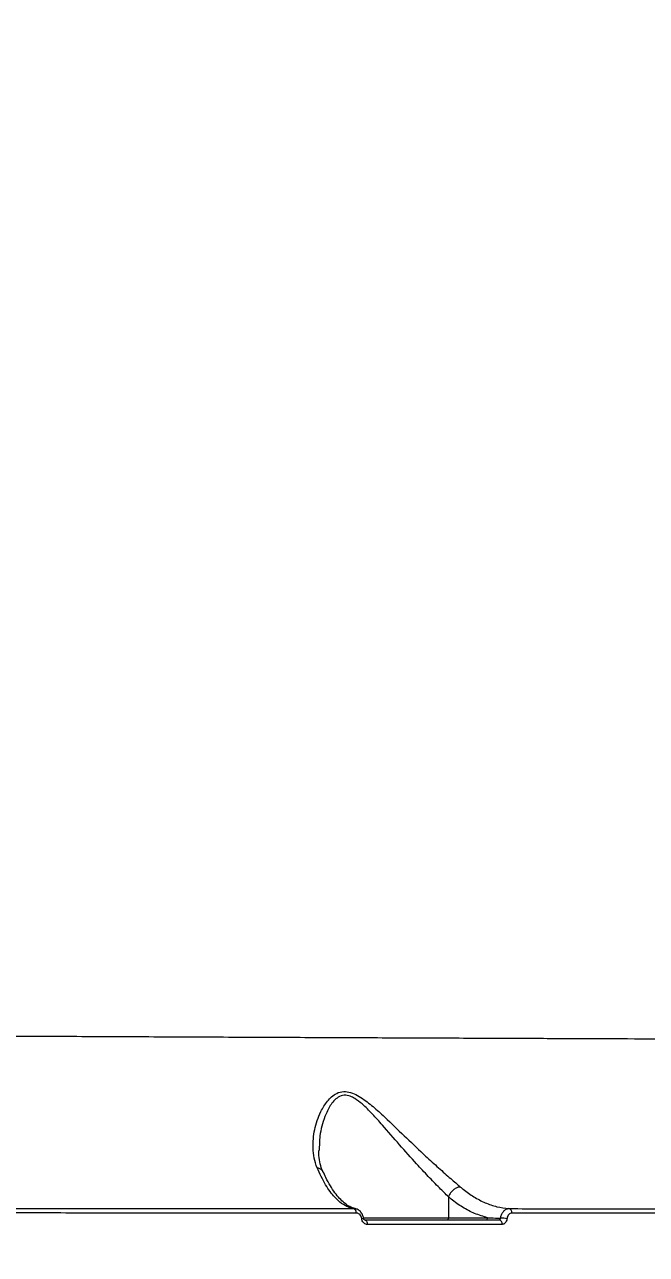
# Model space of a CAD drawing. Header units: millimetres. Extents: x -7245 to 6306, y -6696 to 5973.
# Drawn here: x -2136.8 to -1996.7, y 930.6 to 1207.6 of the extents above; entities that cross this region are included whole.
import ezdxf

# ---------------------------------------------------------------- set-up
doc = ezdxf.new("R2010")
doc.units = ezdxf.units.MM
for name, color, linetype in [('DIKOM_ОБЪЕКТ', 7, 'Continuous'), ('DIKOM_РАЗМЕР_ЗОНА', 7, 'Continuous'), ('DIKOM_РАЗМЕР_ОБЪЕКТА', 7, 'Continuous')]:
    doc.layers.add(name, color=color, linetype=linetype)
doc.styles.add('style1', font='arial.ttf', dxfattribs={"width": 0.8})
doc.dimstyles.new('1-50', dxfattribs={"dimtxt": 300, "dimasz": 200, "dimexe": 100, "dimexo": 0, "dimgap": 100, "dimtad": 1, "dimtxsty": 'style1', "dimcen": 200, "dimclrd": 7, "dimclre": 7, "dimclrt": 7, "dimadec": 1, "dimazin": 2, "dimtfac": 1, "dimtmove": 0, "dimatfit": 2, "dimfxl": 0, "dimlwd": 25, "dimlwe": 18, "dimarcsym": 0})

# ---------------------------------------------------------------- blocks, each defined once
blk = doc.blocks.new('*D10')
at = {"layer": 'Defpoints', "color": 0, "transparency": 16777216}
for p in [(-4365.71, 2792.53), (4306.16, 475.6), (4306.16, -5965.27)]:
    blk.add_point(p, dxfattribs=at)
at = {"layer": 'DIKOM_РАЗМЕР_ОБЪЕКТА', "color": 7, "lineweight": 18, "transparency": 16777216}
for p, q in [((-4365.71, 2792.53), (-4365.71, -6065.27)), ((4306.16, 475.6), (4306.16, -6065.27))]:
    blk.add_line(p, q, dxfattribs=at)
at = {"layer": 'DIKOM_РАЗМЕР_ОБЪЕКТА', "color": 7, "lineweight": 25, "transparency": 16777216}
blk.add_line((-4165.71, -5965.27), (4106.16, -5965.27), dxfattribs=at)
at = {"layer": 'DIKOM_РАЗМЕР_ОБЪЕКТА', "color": 7, "transparency": 16777216}
for points in [[(-4165.71, -5931.93), (-4165.71, -5998.6), (-4365.71, -5965.27)], [(4106.16, -5931.93), (4106.16, -5998.6), (4306.16, -5965.27)]]:
    blk.add_solid(points, dxfattribs=at)
at = {"layer": 'DIKOM_РАЗМЕР_ОБЪЕКТА', "color": 7, "transparency": 16777216, "insert": (-85.78, -5712.1), "char_height": 300, "attachment_point": 5, "style": 'style1'}
blk.add_mtext('8650', dxfattribs=at)
blk = doc.blocks.new('*D11')
at = {"layer": 'Defpoints', "color": 0, "transparency": 16777216}
for p in [(-3472.32, 4472.83), (-6199.73, -2928.86), (1850.21, -2928.86)]:
    blk.add_point(p, dxfattribs=at)
at = {"layer": 'DIKOM_РАЗМЕР_ОБЪЕКТА', "color": 7, "lineweight": 18, "transparency": 16777216}
for p, q in [((-3472.32, 4472.83), (-6299.73, 4472.83)), ((1850.21, -2928.86), (-6299.73, -2928.86))]:
    blk.add_line(p, q, dxfattribs=at)
at = {"layer": 'DIKOM_РАЗМЕР_ОБЪЕКТА', "color": 7, "lineweight": 25, "transparency": 16777216}
blk.add_line((-6199.73, 4272.83), (-6199.73, -2728.86), dxfattribs=at)
at = {"layer": 'DIKOM_РАЗМЕР_ОБЪЕКТА', "color": 7, "transparency": 16777216}
for points in [[(-6233.06, 4272.83), (-6166.39, 4272.83), (-6199.73, 4472.83)], [(-6233.06, -2728.86), (-6166.39, -2728.86), (-6199.73, -2928.86)]]:
    blk.add_solid(points, dxfattribs=at)
at = {"layer": 'DIKOM_РАЗМЕР_ОБЪЕКТА', "color": 7, "transparency": 16777216, "insert": (-6452.9, 984.54), "char_height": 300, "attachment_point": 5, "rotation": 90, "style": 'style1'}
blk.add_mtext('7400', dxfattribs=at)
blk = doc.blocks.new('*D13')
at = {"layer": 'Defpoints', "color": 0, "transparency": 16777216}
for p in [(-4231.86, 5972.83), (-6795, -4928.88), (1792.4, -4928.88)]:
    blk.add_point(p, dxfattribs=at)
at = {"layer": 'DIKOM_РАЗМЕР_ЗОНА', "color": 7, "lineweight": 18, "transparency": 16777216}
for p, q in [((-4231.86, 5972.83), (-6895, 5972.83)), ((1792.4, -4928.88), (-6895, -4928.88))]:
    blk.add_line(p, q, dxfattribs=at)
at = {"layer": 'DIKOM_РАЗМЕР_ЗОНА', "color": 7, "lineweight": 25, "transparency": 16777216}
blk.add_line((-6795, 5772.83), (-6795, -4728.88), dxfattribs=at)
at = {"layer": 'DIKOM_РАЗМЕР_ЗОНА', "color": 7, "transparency": 16777216}
for points in [[(-6828.33, 5772.83), (-6761.67, 5772.83), (-6795, 5972.83)], [(-6828.33, -4728.88), (-6761.67, -4728.88), (-6795, -4928.88)]]:
    blk.add_solid(points, dxfattribs=at)
at = {"layer": 'DIKOM_РАЗМЕР_ЗОНА', "color": 7, "transparency": 16777216, "insert": (-7048.17, 972.94), "char_height": 300, "attachment_point": 5, "rotation": 90, "style": 'style1'}
blk.add_mtext('10900', dxfattribs=at)

msp = doc.modelspace()

# ---------------------------------------------------------------- linework, layer by layer
at = {"layer": 'DIKOM_ОБЪЕКТ', "color": 7, "linetype": 'Continuous', "lineweight": 15}
for p, q in [((-2041.281, 943.609), (-2041.281, 938.896)), ((-2060.422, 938.896), (-2041.281, 938.896)), ((-2041.281, 938.896), (-2032.444, 938.896))]:
    msp.add_line(p, q, dxfattribs=at)
at = {"layer": 'DIKOM_ОБЪЕКТ', "color": 7, "linetype": 'Continuous', "lineweight": 15, "flags": 128}
msp.add_lwpolyline([(-2060.168, 938.396), (-2060.051, 938.377), (-2059.94, 938.321), (-2059.836, 938.229), (-2059.746, 938.106), (-2059.671, 937.956), (-2059.615, 937.784), (-2059.581, 937.598), (-2059.569, 937.404)], dxfattribs=at)
at = {"layer": 'DIKOM_ОБЪЕКТ', "color": 7, "linetype": 'Continuous', "lineweight": 15}
for centre, radius, start, end in [((-3101.08, 922.896), 1209.999, 0.047391, 30.952609), ((-3101.08, 922.896), 1168.375, 3.226978, 27.773022), ((-2062.945, 940.105), 0.908, 350.82591, 68.40767), ((-2060.871, 939.632), 0.941, 273.23842, 298.5614), ((-2041.733, 938.846), 0.455, 278.3062, 6.29288), ((-2032.895, 938.845), 0.454, 278.20095, 6.39813), ((-2029.523, 931.432), 7.388, 78.76322, 89.94775), ((-2027.889, 940.076), 0.906, 352.46233, 73.6709), ((-2030.05, 937.536), 0.884, 351.49145, 76.74969)]:
    msp.add_arc(centre, radius, start, end, dxfattribs=at)
for points, knots in [([(-2410.152, 981.755), (-2405.292, 981.706), (-2394.347, 981.595), (-2376.818, 981.428), (-2357.651, 981.257), (-2338.098, 981.092), (-2318.483, 980.935), (-2298.204, 980.782), (-2277.296, 980.632), (-2255.814, 980.487), (-2234.48, 980.351), (-2213.393, 980.223), (-2192.653, 980.104), (-2172.351, 979.992), (-2152.529, 979.889), (-2133.208, 979.792), (-2114.423, 979.702), (-2096.261, 979.618), (-2078.809, 979.541), (-2062.141, 979.469), (-2046.299, 979.404), (-2031.292, 979.343), (-2017.147, 979.289), (-2003.926, 979.238), (-1991.695, 979.194), (-1980.296, 979.152), (-1969.831, 979.115), (-1960.38, 979.082), (-1952.149, 979.054), (-1945.217, 979.03), (-1939.48, 979.012), (-1936.774, 979.003), (-1935.421, 978.998)], [0, 0, 0, 0, 0.023625, 0.0532017, 0.0839902, 0.1148189, 0.1456481, 0.1764368, 0.2103199, 0.2443101, 0.2783554, 0.3124002, 0.3463904, 0.3802724, 0.4140427, 0.4479202, 0.4818519, 0.5157837, 0.5496608, 0.5834306, 0.6171205, 0.6509171, 0.6847672, 0.7186178, 0.7524136, 0.7861032, 0.8216835, 0.8572951, 0.8928747, 0.9285726, 0.9643025, 1, 1, 1, 1]), ([(-2070.876, 950.164), (-2071.118, 950.88), (-2071.603, 952.313), (-2071.883, 955.174), (-2071.56, 958.746), (-2070.345, 962.354), (-2068.886, 964.819), (-2067.635, 966.175), (-2066.432, 967.019), (-2064.962, 967.43), (-2063.321, 967.192), (-2061.753, 966.49), (-2059.841, 965.243), (-2057.601, 963.397), (-2054.46, 960.458), (-2050.717, 956.856), (-2046.842, 953.157), (-2043.488, 950.11), (-2040.787, 947.733), (-2039.26, 946.423), (-2038.539, 945.805)], [0, 0, 0, 0, 0.0519294, 0.103893, 0.1951572, 0.2864068, 0.343705, 0.3731328, 0.4024736, 0.436681, 0.467114, 0.4969746, 0.5269674, 0.5808911, 0.6349569, 0.7265909, 0.8181333, 0.8810594, 0.943889, 1, 1, 1, 1]), ([(-2041.28, 943.616), (-2041.281, 943.616), (-2041.904, 944.239), (-2043.391, 945.694), (-2045.814, 948.191), (-2048.848, 951.43), (-2052.301, 955.337), (-2055.614, 959.15), (-2058.381, 962.272), (-2060.44, 964.33), (-2062.137, 965.656), (-2063.505, 966.35), (-2064.837, 966.591), (-2066.121, 966.137), (-2067.137, 965.238), (-2068.197, 963.785), (-2069.4, 961.156), (-2070.346, 957.683), (-2070.373, 955.133), (-2070.384, 954.035)], [0, 0, 0, 0, 0.000033, 0.0647276, 0.138266, 0.2119046, 0.3193448, 0.4268713, 0.4888144, 0.5505742, 0.5914445, 0.6155242, 0.6471578, 0.6829303, 0.7150553, 0.7473394, 0.8126682, 0.919396, 1, 1, 1, 1]), ([(-2069.546, 949.267), (-2069.625, 949.432), (-2069.963, 950.133), (-2070.271, 951.514), (-2070.489, 952.946), (-2070.452, 953.83), (-2070.443, 954.041)], [0, 0, 0, 0, 0.1149001, 0.4871514, 0.8772611, 1, 1, 1, 1]), ([(-2062.611, 940.949), (-2063, 941.034), (-2063.92, 941.235), (-2065.359, 942.052), (-2067.107, 943.631), (-2069.006, 946.151), (-2070.247, 948.815), (-2070.876, 950.164)], [0, 0, 0, 0, 0.130164, 0.3081418, 0.4882762, 0.7408517, 1, 1, 1, 1]), ([(-2070.876, 950.164), (-2070.85, 950.159), (-2070.586, 950.113), (-2070.136, 949.927), (-2069.73, 949.617), (-2069.643, 949.366), (-2069.624, 949.311)], [0, 0, 0, 0, 0.0455394, 0.455114, 0.8799637, 1, 1, 1, 1]), ([(-2062.304, 941.009), (-2062.488, 941.039), (-2062.925, 941.11), (-2063.743, 941.497), (-2064.732, 942.184), (-2065.786, 943.195), (-2066.839, 944.482), (-2067.883, 946.062), (-2068.791, 947.676), (-2069.326, 948.871), (-2069.54, 949.347)], [0, 0, 0, 0, 0.0965894, 0.2307087, 0.3735823, 0.5098316, 0.6440256, 0.7778146, 0.9114778, 1, 1, 1, 1]), ([(-2038.539, 945.805), (-2038.575, 945.806), (-2038.733, 945.808), (-2039.125, 945.753), (-2039.733, 945.51), (-2040.397, 945.012), (-2040.958, 944.355), (-2041.173, 943.862), (-2041.28, 943.616)], [0, 0, 0, 0, 0.0350249, 0.1552106, 0.3663926, 0.5776611, 0.788826, 1, 1, 1, 1]), ([(-2038.539, 945.805), (-2038.35, 945.645), (-2037.382, 944.825), (-2035.561, 943.538), (-2033.012, 942.218), (-2030.358, 941.294), (-2028.546, 941.062), (-2027.634, 940.945)], [0, 0, 0, 0, 0.0563951, 0.2882957, 0.5227784, 0.7600046, 1, 1, 1, 1]), ([(-2041.281, 943.609), (-2041.281, 943.61), (-2041.281, 943.613), (-2041.281, 943.615), (-2041.28, 943.616)], [0, 0, 0, 0, 0.6551918, 1, 1, 1, 1]), ([(-2032.444, 938.896), (-2033.43, 939.187), (-2035.343, 939.751), (-2038.098, 941.204), (-2040.041, 942.561), (-2041.081, 943.439), (-2041.281, 943.609)], [0, 0, 0, 0, 0.32082, 0.6223569, 0.9272299, 1, 1, 1, 1]), ([(-2143.154, 940.962), (-2136.922, 940.961), (-2124.46, 940.959), (-2106.26, 940.956), (-2088.479, 940.953), (-2073.964, 940.951), (-2065.49, 940.95), (-2062.611, 940.949)], [0, 0, 0, 0, 0.2203099, 0.4406206, 0.6630844, 0.8855429, 1, 1, 1, 1]), ([(-2062.049, 939.96), (-2064.934, 939.961), (-2073.373, 939.962), (-2087.807, 939.963), (-2105.564, 939.966), (-2123.857, 939.968), (-2136.47, 939.97), (-2142.776, 939.971)], [0, 0, 0, 0, 0.1144547, 0.3347681, 0.5550741, 0.7775406, 1, 1, 1, 1]), ([(-2062.611, 940.949), (-2062.53, 940.951), (-2062.409, 940.953), (-2062.295, 940.909), (-2062.257, 940.895)], [0, 0, 0, 0, 0.6670956, 1, 1, 1, 1]), ([(-2060.431, 938.804), (-2060.433, 938.844), (-2060.451, 939.184), (-2060.696, 939.801), (-2061.247, 940.475), (-2061.823, 940.853), (-2062.179, 940.876), (-2062.253, 940.88)], [0, 0, 0, 0, 0.0395666, 0.3319287, 0.6286136, 0.9231066, 1, 1, 1, 1]), ([(-2060.818, 938.692), (-2060.851, 938.851), (-2060.916, 939.169), (-2061.17, 939.564), (-2061.508, 939.844), (-2061.82, 939.952), (-2062.003, 939.959), (-2062.049, 939.96)], [0, 0, 0, 0, 0.2264805, 0.4527362, 0.6823199, 0.9208595, 1, 1, 1, 1]), ([(-2060.174, 938.4), (-2060.181, 938.398), (-2060.192, 938.395), (-2060.276, 938.453), (-2060.35, 938.559), (-2060.401, 938.681), (-2060.413, 938.77), (-2060.418, 938.807)], [0, 0, 0, 0, 0.3546597, 0.5853975, 0.7558127, 0.8988501, 1, 1, 1, 1]), ([(-2032.444, 938.896), (-2032.232, 938.887), (-2031.26, 938.85), (-2030.281, 938.833), (-2029.516, 938.82)], [0, 0, 0, 0, 0.2185255, 1, 1, 1, 1]), ([(-2029.847, 938.396), (-2029.809, 938.401), (-2029.731, 938.412), (-2029.63, 938.498), (-2029.555, 938.625), (-2029.524, 938.742), (-2029.517, 938.809), (-2029.516, 938.82)], [0, 0, 0, 0, 0.2384753, 0.4772719, 0.7148582, 0.9520726, 1, 1, 1, 1]), ([(-2029.516, 938.82), (-2029.508, 938.876), (-2029.461, 939.209), (-2029.273, 939.795), (-2028.839, 940.431), (-2028.27, 940.862), (-2027.846, 940.917), (-2027.634, 940.945)], [0, 0, 0, 0, 0.0485229, 0.2867626, 0.5247841, 0.7623391, 1, 1, 1, 1]), ([(-2026.991, 939.957), (-2027.116, 939.94), (-2027.366, 939.907), (-2027.696, 939.647), (-2027.948, 939.265), (-2028.053, 938.912), (-2028.079, 938.712), (-2028.083, 938.678)], [0, 0, 0, 0, 0.2378819, 0.4755727, 0.7135813, 0.9514641, 1, 1, 1, 1]), ([(-2027.634, 940.945), (-2022.295, 940.944), (-2011.616, 940.943), (-1996.598, 940.941), (-1982.283, 940.94), (-1973.507, 940.939), (-1969.119, 940.938)], [0, 0, 0, 0, 0.2485974, 0.4971918, 0.7485954, 1, 1, 1, 1]), ([(-1968.34, 939.952), (-1972.688, 939.952), (-1981.384, 939.953), (-1995.663, 939.954), (-2010.757, 939.956), (-2021.579, 939.957), (-2026.991, 939.957)], [0, 0, 0, 0, 0.2485955, 0.4971909, 0.7485966, 1, 1, 1, 1]), ([(-2059.569, 937.404), (-2059.615, 937.406), (-2059.801, 937.414), (-2060.119, 937.525), (-2060.461, 937.811), (-2060.718, 938.21), (-2060.785, 938.532), (-2060.818, 938.692)], [0, 0, 0, 0, 0.0796431, 0.3193949, 0.5498435, 0.7748571, 1, 1, 1, 1]), ([(-2060.168, 938.396), (-2054.973, 938.396), (-2044.573, 938.396), (-2034.76, 938.396), (-2029.847, 938.396)], [0, 0, 0, 0, 0.4994572, 1, 1, 1, 1]), ([(-2029.176, 937.405), (-2029.671, 937.405), (-2032.144, 937.405), (-2038.326, 937.404), (-2047.886, 937.405), (-2055.673, 937.404), (-2059.569, 937.404)], [0, 0, 0, 0, 0.0507713, 0.2538508, 0.6266925, 1, 1, 1, 1]), ([(-2028.083, 938.678), (-2028.087, 938.645), (-2028.112, 938.446), (-2028.218, 938.095), (-2028.468, 937.714), (-2028.8, 937.455), (-2029.05, 937.422), (-2029.176, 937.405)], [0, 0, 0, 0, 0.0480175, 0.2855741, 0.5235942, 0.7616775, 1, 1, 1, 1])]:
    msp.add_open_spline(points, degree=3, knots=knots, dxfattribs=at)

# ---------------------------------------------------------------- dimensions: what is measured, and where the dimension line sits
at = {"layer": 'DIKOM_РАЗМЕР_ЗОНА'}
dim = msp.add_linear_dim(base=(-6795.001, -4928.879), p1=(-4231.865, 5972.834), p2=(1792.398, -4928.879), angle=90, text='10900', dimstyle='1-50', dxfattribs=at)
dim.commit()
dim.dimension.update_dxf_attribs({"geometry": '*D13', "text_midpoint": (-6795.001, 972.936), "dimtype": 160})
at = {"layer": 'DIKOM_РАЗМЕР_ОБЪЕКТА'}
dim = msp.add_linear_dim(base=(-6199.728, -2928.864), p1=(-3472.315, 4472.834), p2=(1850.213, -2928.864), angle=90, text='7400', dimstyle='1-50', dxfattribs=at)
dim.commit()
dim.dimension.update_dxf_attribs({"geometry": '*D11', "text_midpoint": (-6199.728, 984.539), "dimtype": 160})
dim = msp.add_linear_dim(base=(4306.158, -5965.268), p1=(-4365.714, 2792.532), p2=(4306.158, 475.605), text='8650', dimstyle='1-50', dxfattribs=at)
dim.commit()
dim.dimension.update_dxf_attribs({"geometry": '*D10', "text_midpoint": (-85.784, -5965.268), "dimtype": 160})

doc.saveas('drawing.dxf')
